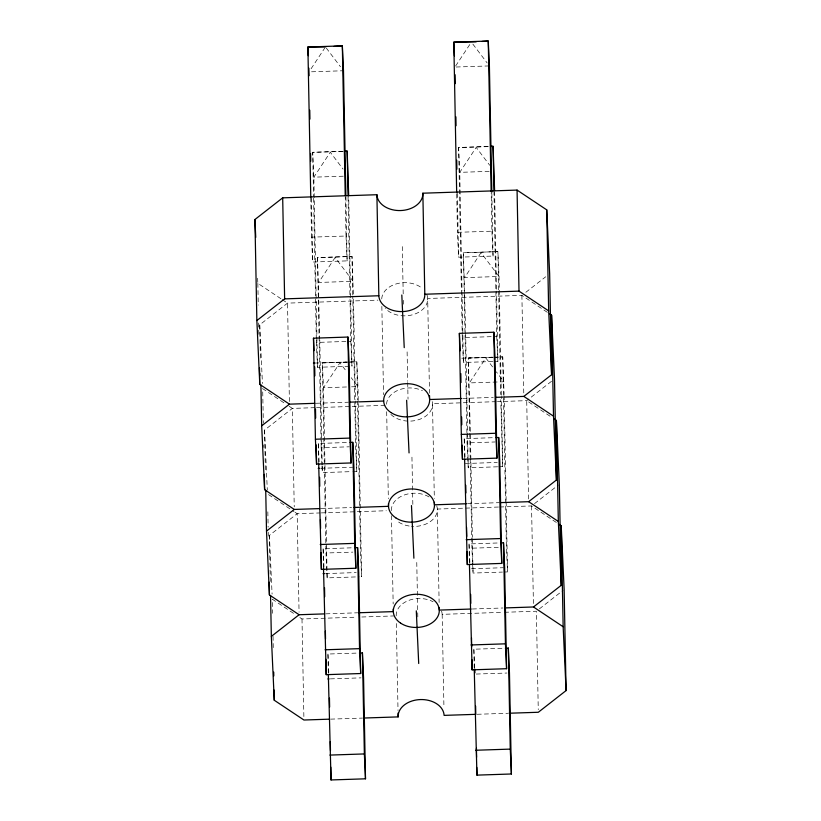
<?xml version="1.0" encoding="UTF-8"?>
<svg xmlns="http://www.w3.org/2000/svg" width="821" height="821" viewBox="0 0 821 821"><rect width="100%" height="100%" fill="white"/><g stroke="black" fill="none" stroke-linecap="round" stroke-linejoin="round"><path stroke-width="0.62" stroke-dasharray="4.11 3.08" d="M311.077 68.769L324.777 47.987M455.614 66.019L470.002 44.201M260.38 358.048L259.744 324.798L287.514 303.123L377.906 300.137M265.337 469.735L264.567 430.081L292.348 408.406L315.264 407.647M525.861 292.276L545.698 276.79M270.283 581.412L269.401 535.374L297.171 513.689L320.087 512.94M551.517 381.303L526.713 400.658L497.434 401.623M534.522 503.622L558.321 485.047M539.346 608.905L563.144 590.33M342.347 151.464L312.709 152.296L313.571 196.968M488.259 146.641L458.621 147.472L462.151 331.232M347.17 362.348L322.355 362.872L323.782 436.885M348.381 362.266L356.827 361.733L357.966 386.599L361.62 576.742L360.481 551.866L357.587 401.295M493.082 357.515L468.268 358.048L469.694 432.062M494.293 357.443L502.739 356.909L504.115 394.542M311.58 71.796L342.213 70.791M456.209 67.014L489.398 65.916M343.342 151.29L312.709 152.296L313.848 177.172L317.501 367.305L349.418 366.248M487.982 146.507L458.621 147.472L459.76 172.348L462.038 291.024M343.209 176.197L313.848 177.172L330.278 152.234L343.055 169.085M489.121 171.373L459.76 172.348L476.19 147.411L489.716 165.257M345.918 197.081L347.139 260.883L312.678 262.022L311.539 237.156L346 236.017L345.241 196.455M491.851 193.53L493.052 256.06L458.58 257.199L457.441 232.322L491.912 231.183L491.174 192.904M547.33 312.319L521.889 295.375L427.679 298.485L429.496 393.126M317.501 367.305L316.362 342.439L350.824 341.3L350.013 299.183M492.764 361.517L463.413 362.482L462.264 337.616L496.736 336.477L493.965 192.278M314.617 363.056L346.524 361.999M461.802 358.192L492.436 357.176M349.171 361.989L322.355 362.872L323.495 387.738L327.148 577.881L359.064 576.824M350.444 361.938L356.827 361.733L357.556 400.012M492.518 357.248L468.268 358.048L470.361 432.688M493.801 357.207L502.739 356.909L506.383 547.043L507.522 571.919L503.694 572.042M494.047 361.466L497.875 361.343L496.531 291.157M346.472 386.978L323.495 387.738L339.935 362.8L346.698 371.728M351.583 386.814L357.966 386.599L351.203 377.681M316.198 403.275L348.022 402.218M462.726 398.431L493.277 397.415M316.537 407.606L350.906 406.467M352.178 406.426L385.275 405.338M496.161 401.664L432.503 403.778L434.33 498.419M318.671 462.654L318.302 443.473L350.218 442.416M464.573 457.831L464.204 438.65L496.12 437.593M321.986 465.138L321.185 447.722L349.264 446.798M497.598 466.8L468.237 467.765L467.098 442.899L495.176 441.965M320.713 468.298L352.63 467.241M465.353 463.516L497.259 462.459M322.037 466.379L322.325 472.598L351.686 471.623M352.958 471.582L356.796 471.449L355.442 401.274M498.87 466.759L502.698 466.626L501.354 396.44M321.021 508.558L351.573 507.552M467.549 503.714L499.373 502.657M321.36 512.899L386.281 510.744M498.439 507.039L437.336 509.061L439.122 602.419M499.712 506.998L531.546 505.941L556.977 522.895M323.495 567.947L323.125 548.756L352.486 547.792M469.407 563.114L469.037 543.933L499.671 542.917M327.148 577.881L326.009 553.005L352.814 552.123M472.547 561.862L471.921 548.182L499.999 547.258M325.537 573.592L356.181 572.576M471.449 568.758L503.365 567.711M472.598 563.103L473.06 573.058L502.421 572.083M325.845 613.841L357.669 612.794M472.373 608.997L502.924 607.992M299.87 617.566L301.995 618.983L356.735 617.166M361.825 617.002L393.659 615.945M441.565 611.122A22.988 16.594 -1.1 0 1 442.16 614.344L503.263 612.322M504.535 612.281L536.37 611.224L538.258 709.703M328.318 673.23L327.948 654.039L359.865 652.993M474.23 668.407L473.861 649.216L505.777 648.159M330.37 678.875L361.004 677.859M476.272 674.051L506.916 673.035M330.668 719.134L362.492 718.077M477.196 714.28L507.747 713.275M550.029 416.196L526.713 400.658L528.611 499.137M257.609 278.237L257.845 283.348L281.162 298.885M282.219 299.593L287.514 303.123L289.433 402.875M283.861 402.762L262.669 388.631L263.336 423.164M289.166 406.292L292.348 408.406L294.236 506.885M268.559 494.622L293.99 511.575M295.047 512.283L297.171 513.689L299.06 612.168M293.518 613.328L272.326 599.207L272.593 613.277M472.865 44.108L487.14 62.95M326.214 47.936L340.489 66.778M492.6 366.905L485.837 357.977L469.407 382.914L503.878 381.775L496.356 371.862M491.912 231.183L493.052 256.06M496.736 336.477L497.875 361.343M502.698 466.626L500.748 399.653M464.204 438.65L465.066 457.297M469.037 543.933L469.94 563.832M473.861 649.216L474.712 667.873M346 236.017L347.139 260.883M350.824 341.3L351.963 366.166L348.709 196.445M356.796 471.449L355.647 446.583L352.763 296.001M318.302 443.473L319.215 463.372M323.125 548.756L323.977 567.414M327.948 654.039L328.8 672.697M259.744 324.798L262.433 383.53M264.567 430.081L267.318 490.086M269.401 535.374L272.09 594.096M531.546 505.941L533.455 605.703M521.889 295.375L523.788 393.854M504.145 395.814L506.157 500.451M506.177 501.734L507.522 571.919M501.323 395.168L499.045 276.492L497.906 251.616L463.444 252.765L464.173 291.045M498.645 289.905L497.906 251.616L463.444 252.765L465.61 331.222M498.665 291.178L500.656 394.542M494.611 191.621L496.5 289.885M470.392 433.96L472.373 537.324M472.393 538.597L473.06 573.058M469.715 433.334L470.176 457.584M470.207 458.857L471.921 548.182M465.64 332.505L468.042 457.564M468.062 458.836L468.237 467.765M464.204 292.317L466.903 432.688M466.923 433.97L467.098 442.899M462.059 292.297L463.413 362.482M462.172 332.505L462.264 337.616M457.359 193.397L458.58 257.199M456.712 194.043L457.441 232.322M442.16 614.344L443.945 707.702M416.77 562.457L417.827 617.454M411.947 457.174L412.871 505.777M407.113 351.891L407.678 381.303M407.709 382.586L408.027 399.211M402.29 246.608L403.203 293.928M403.327 300.322L403.398 304.16M396.348 623.539L398.021 710.504M391.473 515.691L393.167 603.938M386.67 411.69L388.343 498.655M381.847 306.397L383.54 394.644M353.389 294.082L352.004 256.45L317.532 257.589L321.185 447.722M353.482 299.183L355.421 399.991M352.732 294.729L352.004 256.45L317.532 257.589L319.749 338.601M348.053 197.102L349.992 297.91M323.802 438.157L326.009 553.005M319.78 339.884L321.688 439.42M321.709 440.692L322.181 464.932M322.201 466.215L322.325 472.598M313.591 198.241L316.29 338.611M316.311 339.884L316.362 342.439M311.446 198.22L312.678 262.022M310.779 197.594L311.539 237.156M301.995 618.983L303.914 718.734M273.034 636.296L273.28 649.083M267.841 511.822L268.139 527.174M268.231 532.285L268.303 536.123M263.757 444.91L263.798 447.466M260.678 373.401L260.729 375.956M257.845 283.348L258.266 305.094M258.605 322.992L258.831 334.506M432.215 401.613A22.988 16.594 -1.1 0 1 418.33 419.788A22.988 16.594 -1.1 0 1 390.847 414.369M386.547 404.209A22.988 16.594 -1.1 0 1 399.078 389.842A22.988 16.594 -1.1 0 1 422.415 390.673M436.741 505.839A22.988 16.594 -1.1 0 1 411.506 526.312M409.145 526.035A22.988 16.594 -1.1 0 1 396.584 520.514M391.381 510.58A22.988 16.594 -1.1 0 1 404.322 494.981A22.988 16.594 -1.1 0 1 429.167 496.992M426.704 294.226A22.988 16.594 -1.1 0 1 414.205 314.279A22.988 16.594 -1.1 0 1 385.182 308.193M381.724 298.926A22.988 16.594 -1.1 0 1 397.302 283.604A22.988 16.594 -1.1 0 1 422.476 288.551M396.204 615.863A22.988 16.594 -1.1 0 1 408.601 600.469A22.988 16.594 -1.1 0 1 433.057 601.742M335.112 257.517L318.671 282.455L353.143 281.316L335.112 257.517M481.014 252.694L464.583 277.631L499.045 276.492L481.014 252.694"/><path stroke-width="1.23" d="M314.915 403.316L289.454 404.158L259.785 384.382L256.86 320.549L254.921 219.515L282.691 197.84L376.901 194.721A22.988 16.594 -1.1 0 0 400.638 210.545A22.988 16.594 -1.1 0 0 422.856 193.202L517.066 190.092L546.735 209.858L549.66 273.701L551.599 374.735L523.829 396.41L495.822 397.333M256.86 320.549L284.63 298.875L378.84 295.755A22.988 16.594 -1.1 0 0 402.577 311.58A22.988 16.594 -1.1 0 0 424.796 294.236L519.005 291.127L548.674 310.902L551.599 374.735M319.749 508.599L294.287 509.441L264.608 489.665L261.683 425.832L289.454 404.158M324.572 613.892L299.111 614.734L269.432 594.958L266.507 531.115L294.287 509.441M329.395 719.175L303.934 720.017L274.265 700.241L271.341 636.408L299.111 614.734M500.646 502.616L528.652 501.693L556.433 480.018L554.493 378.984L551.568 315.151L549.444 313.735M505.469 607.909L533.486 606.976L561.256 585.301L559.317 484.267L556.392 420.434L554.267 419.018M559.091 524.311L561.215 525.717L564.14 589.55L566.08 690.584L538.309 712.269L509.03 713.233M333.901 46.407L342.347 45.873L343.486 70.75L345.887 195.798M476.19 41.82L453.797 42.189L456.681 192.771M482.225 41.43L488.259 41.05L489.398 65.916L491.82 192.258M344.758 151.31L347.18 151.156L348.679 195.172M490.671 146.487L493.082 146.333L494.591 190.349M344.625 151.249L347.18 151.156L348.032 195.819M490.527 146.415L493.082 146.333L493.944 190.995M313.478 338.19L347.94 337.051L349.079 361.917L351.019 462.952L316.557 464.091L315.418 439.225L313.478 338.19L314.043 350.618M459.38 333.367L493.852 332.228L494.991 357.094L496.931 458.128L462.459 459.267L461.32 434.401L459.38 333.367L460.181 350.772M313.406 363.098L314.617 363.056M349.294 402.177L383.664 401.038M461.453 398.472L429.619 399.519L429.547 395.691M315.418 439.225L349.879 438.086L347.94 337.051M461.32 434.401L495.792 433.262L493.852 332.228M350.218 442.416L352.763 442.334L353.902 467.2L355.842 568.235L321.38 569.384L318.692 463.937M496.12 437.593L498.675 437.511L499.815 462.377L501.754 563.411L467.293 564.55L464.604 459.113M318.23 468.381L319.441 468.339M354.118 507.47L388.497 506.331L388.446 503.766M466.277 503.755L434.453 504.812L434.401 502.247M320.241 544.508L354.703 543.369L352.763 442.334M466.154 539.684L500.615 538.545L498.675 437.511M355.041 547.699L357.587 547.617L358.736 572.494L360.676 673.528L326.204 674.667L323.495 567.947M500.943 542.876L503.499 542.794L504.638 567.66L506.578 668.705L472.116 669.844L469.427 564.396M323.053 573.674L324.264 573.633M358.941 612.753L393.321 611.614L393.269 609.059M471.1 609.038L439.276 610.095L439.225 607.54M325.065 649.791L359.536 648.652L357.587 547.617M470.977 644.967L505.438 643.828L503.499 542.794M359.865 652.993L362.42 652.9L363.559 677.777L365.499 778.811L331.027 779.95L328.338 674.503M505.777 648.159L508.322 648.077L509.461 672.953L511.401 773.987L476.939 775.127L474.251 669.679M327.887 678.957L329.088 678.916M363.765 718.036L398.144 716.897A22.988 16.594 -1.1 0 1 420.362 699.564A22.988 16.594 -1.1 0 1 444.099 715.378L475.923 714.332M329.888 755.084L364.36 753.935L362.42 652.9M475.8 750.25L510.262 749.111L508.322 648.077M325.455 46.951L307.885 47.013L310.779 197.594M523.829 396.41L553.508 416.185L556.433 480.018M528.652 501.693L558.331 521.468L561.256 585.301M533.486 606.976L563.155 626.751L566.08 690.584M495.792 433.262L496.931 458.128M500.615 538.545L501.754 563.411M505.438 643.828L506.578 668.705M510.262 749.111L511.401 773.987M454.424 55.869L453.797 42.189L488.259 41.05L491.153 191.632M474.774 669.115L474.938 672.851M401.818 294.996L404.23 347.642M406.641 400.279L409.053 452.925M411.475 505.572L413.887 558.208M416.298 610.855L418.71 663.501M349.879 438.086L351.019 462.952M354.703 543.369L355.842 568.235M359.536 648.652L360.676 673.528M364.36 753.935L365.499 778.811M308.286 55.715L307.885 47.013L342.347 45.873L345.22 195.182M308.85 68.153L309.096 75.717M254.921 219.515L255.742 237.382M561.215 525.717L563.155 626.751M556.392 420.434L558.331 521.468M551.568 315.151L553.508 416.185M546.735 209.858L548.674 310.902M517.066 190.092L519.005 291.127M475.616 706.06L475.759 713.736M476.426 748.27L476.591 757.219M476.796 767.45L476.939 775.127M470.669 594.383L470.833 603.332M471.5 637.866L471.675 646.815M471.921 659.612L472.116 669.844M465.764 485.262L465.918 492.939M466.574 527.462L466.749 536.421M467.046 551.763L467.293 564.55M455.08 74.721L455.255 83.65M455.891 116.828L456.055 125.757M456.722 160.218L456.897 169.147M460.817 373.576L460.992 382.535M461.648 417.068L461.802 424.734M462.192 445.198L462.459 459.267M422.856 193.202L424.796 294.236M398.072 713.059L398.144 716.897M376.901 194.721L378.84 295.755M329.457 698.096L329.632 707.055M330.288 741.579L330.463 750.538M330.781 767.163L331.027 779.95M324.531 587.692L324.706 596.651M325.373 631.185L325.516 638.851M325.906 659.314L326.204 674.667M319.615 477.299L319.78 486.248M320.426 519.498L320.59 528.457M321.062 552.749L321.38 569.384M309.763 110.168L309.928 119.096M310.595 153.558L310.738 161.214M314.689 366.895L314.864 375.844M315.5 409.104L315.675 418.053M316.188 444.91L316.557 464.091M282.691 197.84L284.63 298.875M273.721 672.101L273.793 675.94M274.06 690.009L274.265 700.241M270.55 595.482L271.341 636.408M269.196 582.161L269.432 594.958M265.727 490.199L266.507 531.115M264.321 474.322L264.608 489.665M260.904 384.905L261.683 425.832M259.467 367.757L259.785 384.382M395.763 517.825A22.988 16.594 -1.1 0 0 433.857 509.123A22.988 16.594 -1.1 0 0 404.794 489.747A22.988 16.594 -1.1 0 0 395.763 517.825M400.586 623.118A22.988 16.594 -1.1 0 0 438.691 614.416A22.988 16.594 -1.1 0 0 409.617 595.04A22.988 16.594 -1.1 0 0 400.586 623.118M390.94 412.542A22.988 16.594 -1.1 0 0 429.034 403.84A22.988 16.594 -1.1 0 0 399.96 384.464A22.988 16.594 -1.1 0 0 390.94 412.542"/></g></svg>
